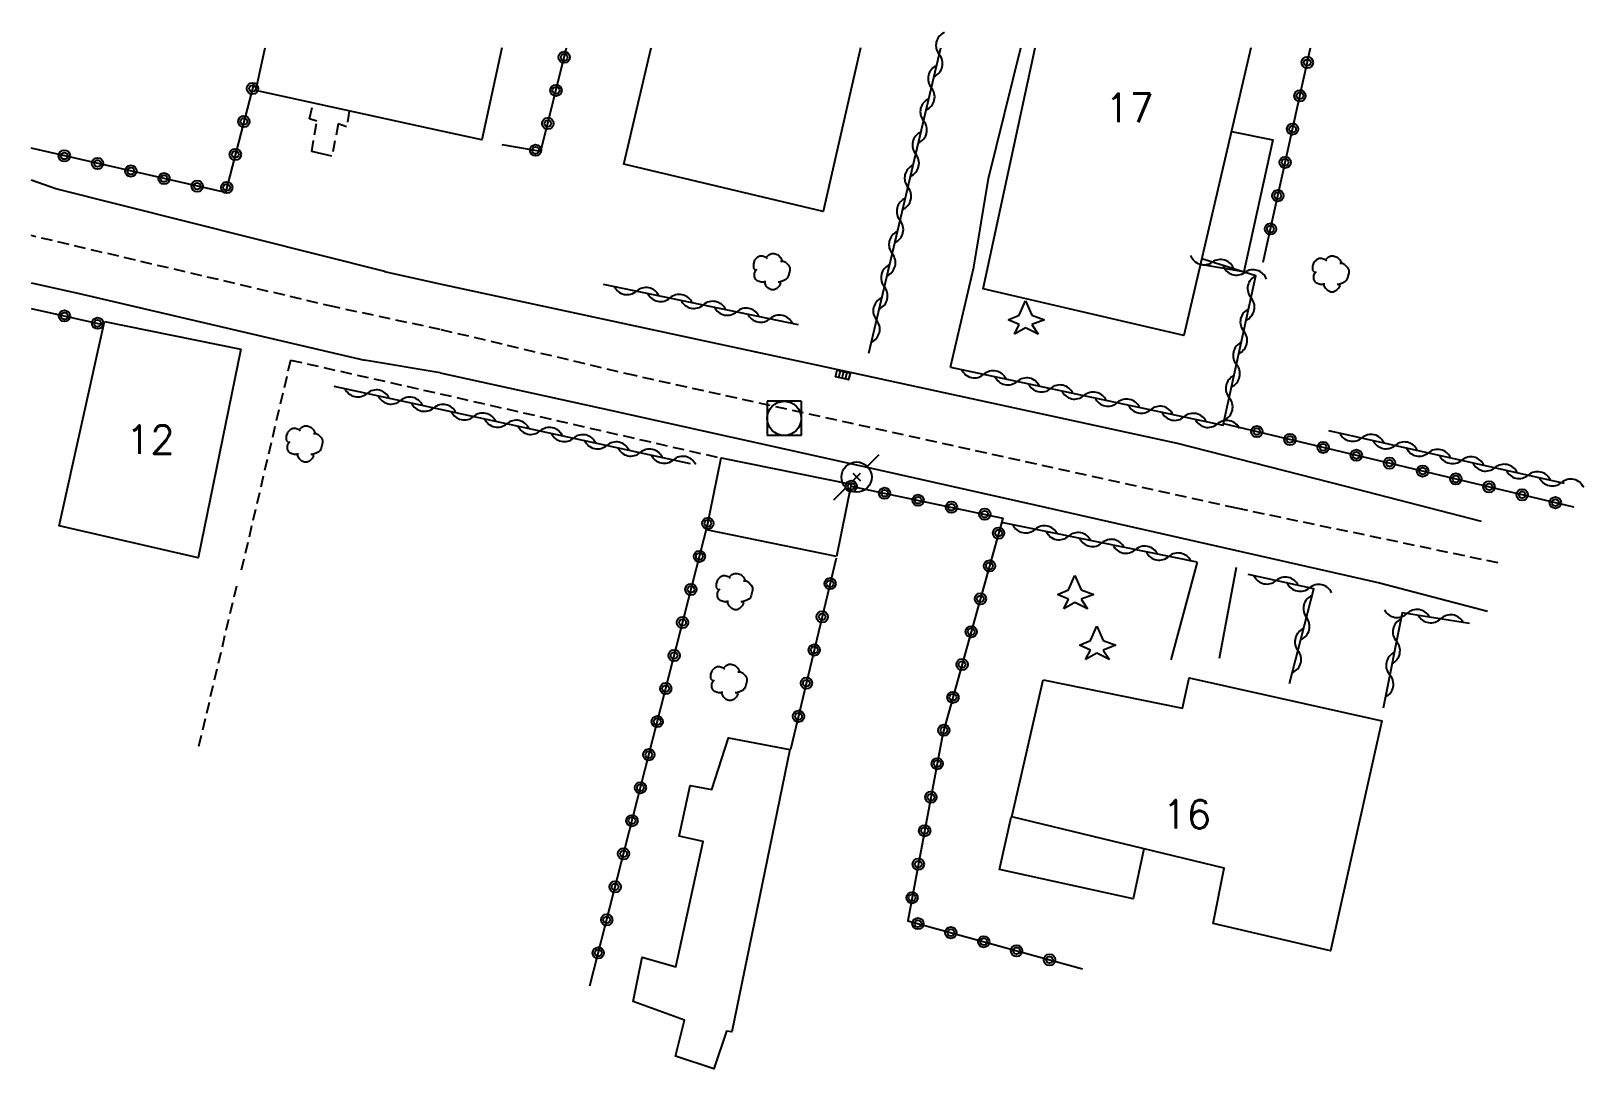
# Model space of a CAD drawing. Header units: millimetres. Extents: x 114000 to 115000, y 119000 to 120001.
# Drawn here: x 114000 to 114068.4, y 119955.1 to 120000.7 of the extents above; entities that cross this region are included whole.
import ezdxf
from ezdxf.enums import TextEntityAlignment as Align

# ---------------------------------------------------------------- set-up
doc = ezdxf.new("R2010")
doc.units = ezdxf.units.MM
doc.linetypes.add('DASHED', pattern=[0.75, 0.5, -0.25])
doc.layers.get('0').update_dxf_attribs({"linetype": 'CONTINUOUS'})
for name, color, linetype in [('W0001', 6, 'DASHED'), ('W0014', 7, 'CONTINUOUS'), ('W0017', 7, 'CONTINUOUS'), ('W0101', 7, 'CONTINUOUS'), ('W0104', 1, 'CONTINUOUS'), ('W0105', 7, 'CONTINUOUS'), ('W0112', 1, 'DASHED'), ('W0300', 7, 'CONTINUOUS'), ('W0303', 7, 'CONTINUOUS'), ('W0310', 3, 'CONTINUOUS'), ('W0323', 7, 'CONTINUOUS'), ('W0401', 7, 'CONTINUOUS'), ('W0420', 7, 'CONTINUOUS'), ('W0473', 7, 'CONTINUOUS'), ('W0991', 7, 'CONTINUOUS')]:
    doc.layers.add(name, color=color, linetype=linetype)
doc.styles.get("Standard").update_dxf_attribs({"font": 'romans.shx', "width": 0.85})

# ---------------------------------------------------------------- blocks, each defined once
blk = doc.blocks.new('T300')
for p, q in [((-0.571, 0.686), (-0.686, 0.629)), ((-0.457, 0.686), (-0.571, 0.686)), ((-0.286, 0.629), (-0.457, 0.686)), ((-0.286, 0.629), (-0.171, 0.743)), ((-0.171, 0.743), (-0.057, 0.8)), ((-0.057, 0.8), (0.057, 0.8)), ((0.057, 0.8), (0.229, 0.743)), ((0.229, 0.743), (0.343, 0.629)), ((-0.8, 0.514), (-0.857, 0.343)), ((-0.857, 0.343), (-0.857, 0.171)), ((-0.857, 0.171), (-0.743, 0.057)), ((-0.686, 0.629), (-0.8, 0.514)), ((-0.8, -0.057), (-0.743, 0.057)), ((-0.743, 0.057), (-0.686, 0.114)), ((-0.229, 0.571), (-0.286, 0.629)), ((0.343, 0.629), (0.4, 0.514)), ((0.457, 0.457), (0.343, 0.457)), ((0.4, 0.514), (0.4, 0.457)), ((0.571, 0.4), (0.457, 0.457)), ((0.571, 0.4), (0.686, 0.286)), ((0.686, 0.286), (0.743, 0.171)), ((0.743, 0.057), (0.686, -0.171)), ((0.743, 0.171), (0.743, 0.057)), ((-0.8, -0.171), (-0.8, -0.057)), ((-0.8, -0.229), (-0.8, -0.171)), ((-0.743, -0.343), (-0.8, -0.229)), ((-0.686, -0.4), (-0.743, -0.343)), ((-0.514, -0.457), (-0.686, -0.4)), ((-0.4, -0.457), (-0.514, -0.457)), ((-0.4, -0.457), (-0.343, -0.457)), ((-0.343, -0.457), (-0.343, -0.4)), ((-0.343, -0.514), (-0.343, -0.457)), ((-0.286, -0.629), (-0.343, -0.514)), ((-0.171, -0.743), (-0.286, -0.629)), ((0.286, -0.457), (0.229, -0.457)), ((0.286, -0.629), (0.229, -0.686)), ((0.457, -0.4), (0.286, -0.457)), ((0.343, -0.514), (0.286, -0.629)), ((0.343, -0.514), (0.343, -0.457)), ((0.571, -0.343), (0.457, -0.4)), ((0.629, -0.286), (0.571, -0.343)), ((0.686, -0.171), (0.629, -0.286)), ((-0.057, -0.8), (-0.171, -0.743)), ((0.057, -0.8), (-0.057, -0.8)), ((0.171, -0.743), (0.057, -0.8)), ((0.229, -0.686), (0.171, -0.743))]:
    blk.add_line(p, q)
blk = doc.blocks.new('T420')
for p, q in [((0.75, 0.75), (-0.75, 0.75)), ((-0.75, 0.75), (-0.75, -0.75)), ((0.75, 0.75), (0.75, -0.75)), ((0.75, -0.75), (-0.75, -0.75))]:
    blk.add_line(p, q)
blk.add_ellipse((0, 0), major_axis=(-0.53, 0.53), ratio=1, start_param=3.926991, end_param=10.210176)
blk = doc.blocks.new('T303')
for p, q in [((-0.278, 0.209), (0, 0.835)), ((0, 0.835), (0.278, 0.209)), ((-0.765, 0), (-0.278, 0.209)), ((-0.278, -0.209), (-0.765, 0)), ((0.278, 0.209), (0.835, 0)), ((0.835, 0), (0.278, -0.209)), ((-0.487, -0.626), (-0.278, -0.209)), ((0, -0.348), (-0.487, -0.626)), ((0.557, -0.626), (0, -0.348)), ((0.278, -0.209), (0.557, -0.626))]:
    blk.add_line(p, q)
blk = doc.blocks.new('T473')
for p, q in [((0.500001, 0.500001), (1.000002, 1.000002)), ((-0.166667, 0.166667), (0.166667, -0.166667)), ((-0.166667, -0.166667), (0.166667, 0.166667)), ((-1.000002, -1.000002), (-0.500001, -0.500001))]:
    blk.add_line(p, q)
blk.add_ellipse((0, 0), major_axis=(0.471405, 0.471405), ratio=1, start_param=5.497787144, end_param=11.780972451)
blk = doc.blocks.new('T401')
for p, q in [((-0.3, 0.3), (0, 0.3)), ((-0.3, -0.25), (-0.3, 0.3)), ((-0.3, 0.15), (0, 0.15)), ((-0.3, 0), (0, 0)), ((0, 0.3), (0, -0.25)), ((-0.3, -0.15), (0, -0.15)), ((-0.3, -0.25), (-0.3, -0.3)), ((-0.3, -0.3), (0, -0.3)), ((0, -0.3), (0, -0.25))]:
    blk.add_line(p, q)
blk = doc.blocks.new('t310o')
at = {"color": 0, "linetype": 'Continuous'}
for centre, start, end in [((-0.5, 0.375), 216.8699, 323.1304), ((0.5, -0.375), 36.8699, 143.1303)]:
    blk.add_arc(centre, 0.625, start, end, dxfattribs=at)
blk = doc.blocks.new('t323o')
at = {"color": 0, "linetype": 'Continuous'}
for radius in [0.25, 0.15]:
    blk.add_circle((0, 0), radius, dxfattribs=at)

msp = doc.modelspace()

# ---------------------------------------------------------------- linework, layer by layer
at = {"layer": 'W0001'}
for points in [[(114018, 119987.608), (114013.35, 119988.6), (114000, 119991.739)], [(114064.539, 119977.343), (114053.03, 119979.747), (114026.559, 119985.58), (114018, 119987.608)]]:
    msp.add_lwpolyline(points, dxfattribs=at)
at = {"layer": 'W0014'}
for points in [[(114018, 119989.6), (114015.567, 119990.15), (114015.567, 119990.167), (114001.083, 119993.8), (114000, 119994.171)], [(114000, 119989.668), (114002.05, 119989.2)], [(114063.817, 119979.163), (114057.838, 119980.705), (114050.433, 119982.6), (114042.947, 119984.226), (114034.634, 119986.029), (114026.317, 119987.814), (114018, 119989.6)], [(114002.05, 119989.2), (114014.672, 119986.259)], [(114018, 119985.703), (114014.672, 119986.259)], [(114018, 119985.703), (114025.075, 119984.152), (114036.582, 119981.602), (114044.164, 119979.899), (114051.743, 119978.185), (114059.322, 119976.468), (114064.07, 119975.224)]]:
    msp.add_lwpolyline(points, dxfattribs=at)
at = {"layer": 'W0017'}
for points in [[(114040.45, 119985.95), (114041.483, 119990.35), (114042.117, 119994.25), (114043.54, 120000)], [(114051.3, 119977.367), (114050.15, 119973.083)], [(114052.283, 119973.15), (114053.033, 119977.15)]]:
    msp.add_lwpolyline(points, dxfattribs=at)
at = {"layer": 'W0101'}
for points in [[(114018, 119996.35), (114009.883, 119998.117), (114010.294, 120000)], [(114020.71, 120000), (114019.833, 119995.95), (114018, 119996.35)], [(114036.487, 120000), (114034.85, 119992.8), (114026.083, 119994.883), (114027.279, 120000)], [(114053.668, 120000), (114050.717, 119987.35), (114041.883, 119989.4), (114044.176, 120000)], [(114009.233, 119986.75), (114007.35, 119977.567), (114001.233, 119978.967), (114003.233, 119987.967)], [(114003.233, 119987.967), (114009.233, 119986.75)]]:
    msp.add_lwpolyline(points, dxfattribs=at)
msp.add_lwpolyline([(114044.533, 119972.2), (114050.65, 119970.95), (114050.95, 119972.283), (114059.433, 119970.4), (114057.167, 119960.283), (114052, 119961.483), (114052.483, 119963.917), (114043.15, 119966.167)], close=True, dxfattribs=at)
at = {"layer": 'W0104'}
for points in [[(114052.809, 119996.319), (114054.633, 119995.95), (114053.35, 119990.15), (114051.444, 119990.468)], [(114048.95, 119964.769), (114048.483, 119962.567), (114042.6, 119963.85), (114043.117, 119966.15)]]:
    msp.add_lwpolyline(points, dxfattribs=at)
for points in [[(114035.433, 119977.617), (114029.717, 119978.8), (114030.367, 119981.967), (114036.083, 119980.8)], [(114033.383, 119969.133), (114030.833, 119956.717), (114030.6, 119956.75), (114030.033, 119955.083), (114028.35, 119955.65), (114028.75, 119957.233), (114026.483, 119958.05), (114026.883, 119960), (114028.367, 119959.567), (114029.567, 119965.083), (114028.517, 119965.317), (114029, 119967.55), (114029.95, 119967.367), (114030.683, 119969.65)]]:
    msp.add_lwpolyline(points, close=True, dxfattribs=at)
at = {"layer": 'W0105'}
msp.add_lwpolyline([(114013.233, 119995.233), (114012.35, 119995.433)], dxfattribs=at)
at = {"layer": 'W0112'}
for points in [[(114012.35, 119995.433), (114012.567, 119996.767), (114012.25, 119996.883), (114012.417, 119997.567)], [(114014, 119997.217), (114013.883, 119996.517), (114013.517, 119996.65), (114013.233, 119995.233)], [(114011.417, 119986.267), (114009.233, 119976.967)], [(114011.417, 119986.267), (114018, 119984.783)], [(114018, 119984.783), (114030.367, 119981.95)], [(114009.033, 119976.317), (114007.367, 119969.25)]]:
    msp.add_lwpolyline(points, dxfattribs=at)
at = {"layer": 'W0310'}
for points in [[(114036.85, 119986.567), (114040.024, 120000)], [(114040.45, 119985.95), (114052.45, 119983.4), (114053.883, 119989.967), (114051.5, 119990.717)], [(114025.167, 119989.6), (114033.75, 119987.833)], [(114013.317, 119985.117), (114018, 119984.1)], [(114018, 119984.1), (114029, 119981.717)], [(114057.083, 119983.167), (114067.45, 119980.85)], [(114051.3, 119977.367), (114042.7, 119979.117)], [(114055.367, 119972.033), (114056.433, 119976.2), (114053.55, 119976.833)], [(114063.283, 119974.683), (114060.317, 119975.15), (114059.483, 119970.95)]]:
    msp.add_lwpolyline(points, dxfattribs=at)
at = {"layer": 'W0323'}
for points in [[(114020.717, 119995.75), (114022.433, 119995.45), (114023.556, 120000)], [(114054.2, 119990.567), (114056.291, 120000)], [(114009.8, 119998.433), (114008.55, 119993.633), (114000, 119995.58)], [(114000, 119988.531), (114003.217, 119987.817)], [(114052.467, 119983.467), (114067.854, 119979.803), (114067.854, 119979.803)], [(114036.067, 119980.717), (114042.75, 119979.317), (114040.117, 119969.833), (114038.567, 119961.6), (114046.25, 119959.483)], [(114024.583, 119958.733), (114029.783, 119979.117)], [(114035.417, 119977.55), (114033.417, 119969.133)]]:
    msp.add_lwpolyline(points, dxfattribs=at)

# ---------------------------------------------------------------- block references
at = {"layer": 'W0300', "rotation": 359.9999899820874}
for p in [(114032.633, 119990.15), (114057.233, 119990.05), (114031, 119976.083), (114030.75, 119972.083)]:
    msp.add_blockref('T300', p, dxfattribs=at)
at = {"layer": 'W0300'}
msp.add_blockref('T300', (114012.083, 119982.567), dxfattribs=at)
at = {"layer": 'W0303', "rotation": 359.9999899820874}
for p in [(114043.75, 119988.033), (114045.917, 119975.95), (114046.883, 119973.717)]:
    msp.add_blockref('T303', p, dxfattribs=at)
at = {"layer": 'W0310'}
for p, rotation in [((114039.954, 119999.705), 76.70559269933264), ((114039.609, 119998.245), 76.70559269933264), ((114039.265, 119996.786), 76.70559269933264), ((114038.92, 119995.326), 76.70559269933264), ((114038.575, 119993.866), 76.70559269933264), ((114038.23, 119992.406), 76.70559269933264), ((114037.885, 119990.946), 76.70559269933264), ((114051.965, 119990.571), 162.5296819741233), ((114037.54, 119989.487), 76.70559269933264), ((114053.396, 119990.12), 162.5296819741233), ((114053.672, 119989), 77.690318523932), ((114026.636, 119989.298), 348.3669310648655), ((114028.105, 119988.995), 348.3669310648655), ((114029.575, 119988.693), 348.3669310648655), ((114031.044, 119988.39), 348.3669310648655), ((114037.195, 119988.027), 76.70559269933264), ((114032.513, 119988.088), 348.3669310648655), ((114053.352, 119987.535), 77.690318523932), ((114053.032, 119986.069), 77.690318523932), ((114041.917, 119985.638), 348.0031006920631), ((114014.783, 119984.799), 347.7474175118782), ((114043.384, 119985.326), 348.0031006920631), ((114044.852, 119985.015), 348.0031006920631), ((114052.713, 119984.604), 77.690318523932), ((114016.249, 119984.48), 347.7474175118782), ((114017.714, 119984.162), 347.7474175118782), ((114046.319, 119984.703), 348.0031006920631), ((114047.786, 119984.391), 348.0031006920631), ((114019.466, 119983.782), 347.7765357184908), ((114020.932, 119983.465), 347.7765357184908), ((114049.253, 119984.079), 348.0031006920631), ((114050.721, 119983.767), 348.0031006920631), ((114052.188, 119983.456), 348.0031006920631), ((114022.398, 119983.147), 347.7765357184908), ((114023.864, 119982.83), 347.7765357184908), ((114058.547, 119982.84), 347.4015741240221), ((114025.33, 119982.512), 347.7765357184908), ((114026.796, 119982.194), 347.7765357184908), ((114060.011, 119982.513), 347.4015741240221), ((114061.475, 119982.185), 347.4015741240221), ((114028.262, 119981.877), 347.7765357184908), ((114062.939, 119981.858), 347.4015741240221), ((114064.402, 119981.531), 347.4015741240221), ((114065.866, 119981.204), 347.4015741240221), ((114067.33, 119980.877), 347.4015741240221), ((114044.17, 119978.818), 168.4980153530367), ((114045.64, 119978.519), 168.4980153530367), ((114047.11, 119978.22), 168.4980153530367), ((114048.58, 119977.921), 168.4980153530367), ((114050.049, 119977.621), 168.4980153530367), ((114054.774, 119976.564), 167.6164684571509), ((114056.239, 119976.243), 167.6164684571509), ((114056.111, 119974.939), 75.65036783294057), ((114060.532, 119975.116), 171.0521746042137), ((114062.014, 119974.883), 171.0521746042137), ((114055.739, 119973.486), 75.65036783294057), ((114060.067, 119973.893), 258.7687920978775), ((114059.775, 119972.421), 258.7687920978775)]:
    msp.add_blockref('t310o', p, dxfattribs=dict(at, rotation=rotation))
at = {"layer": 'W0323'}
for p, rotation in [((114023.453, 119999.584), 76.13368175739461), ((114056.148, 119999.354), 77.49893700387567), ((114009.742, 119998.211), 255.4034244745143), ((114023.094, 119998.128), 76.13368175739461), ((114055.823, 119997.889), 77.49893700387567), ((114009.364, 119996.76), 255.4034244745143), ((114022.734, 119996.671), 76.13368175739461), ((114055.499, 119996.425), 77.49893700387567), ((114001.463, 119995.247), 167.1704625306114), ((114008.986, 119995.308), 255.4034244745143), ((114022.195, 119995.492), 350.0834738790004), ((114002.925, 119994.914), 167.1704625306114), ((114004.388, 119994.581), 167.1704625306114), ((114055.174, 119994.96), 77.49893700387567), ((114005.85, 119994.248), 167.1704625306114), ((114007.313, 119993.915), 167.1704625306114), ((114008.608, 119993.857), 255.4034244745143), ((114054.849, 119993.496), 77.49893700387567), ((114054.525, 119992.031), 77.49893700387567), ((114001.464, 119988.206), 347.4916611931922), ((114002.929, 119987.881), 347.4916611931922), ((114053.926, 119983.119), 346.6047431365175), ((114055.385, 119982.772), 346.6047431365175), ((114056.845, 119982.424), 346.6047431365175), ((114058.304, 119982.077), 346.6047431365175), ((114059.763, 119981.729), 346.6047431365175), ((114061.222, 119981.382), 346.6047431365175), ((114062.681, 119981.034), 346.6047431365175), ((114036.084, 119980.713), 348.1683883589791), ((114037.552, 119980.406), 348.1683883589791), ((114064.141, 119980.687), 346.6047431365175), ((114065.6, 119980.339), 346.6047431365175), ((114039.021, 119980.098), 348.1683883589791), ((114040.489, 119979.791), 348.1683883589791), ((114041.957, 119979.483), 348.1683883589791), ((114067.059, 119979.992), 346.6047431365175), ((114029.774, 119979.081), 75.68895873740496), ((114042.566, 119978.652), 254.4839905616505), ((114029.403, 119977.628), 75.68895873740496), ((114042.164, 119977.207), 254.4839905616505), ((114029.032, 119976.174), 75.68895873740496), ((114035.151, 119976.43), 256.6335796672971), ((114041.763, 119975.762), 254.4839905616505), ((114028.662, 119974.721), 75.68895873740496), ((114034.804, 119974.97), 256.6335796672971), ((114041.362, 119974.316), 254.4839905616505), ((114034.457, 119973.511), 256.6335796672971), ((114028.291, 119973.268), 75.68895873740496), ((114040.96, 119972.871), 254.4839905616505), ((114034.111, 119972.052), 256.6335796672971), ((114027.92, 119971.814), 75.68895873740496), ((114040.559, 119971.426), 254.4839905616505), ((114033.764, 119970.592), 256.6335796672971), ((114027.549, 119970.361), 75.68895873740496), ((114040.158, 119969.98), 254.4839905616505), ((114027.178, 119968.907), 75.68895873740496), ((114039.868, 119968.509), 259.3379121271157), ((114026.808, 119967.454), 75.68895873740496), ((114039.59, 119967.035), 259.3379121271157), ((114026.437, 119966), 75.68895873740496), ((114039.313, 119965.561), 259.3379121271157), ((114026.066, 119964.547), 75.68895873740496), ((114039.035, 119964.087), 259.3379121271157), ((114025.695, 119963.093), 75.68895873740496), ((114038.758, 119962.613), 259.3379121271157), ((114025.325, 119961.64), 75.68895873740496), ((114039.019, 119961.475), 344.5948068522073), ((114040.466, 119961.077), 344.5948068522073), ((114041.912, 119960.678), 344.5948068522073), ((114024.954, 119960.186), 75.68895873740496), ((114043.358, 119960.28), 344.5948068522073), ((114044.804, 119959.881), 344.5948068522073)]:
    msp.add_blockref('t323o', p, dxfattribs=dict(at, rotation=rotation))
at = {"layer": 'W0401', "rotation": 77.76270455067966}
msp.add_blockref('T401', (114035.751, 119985.759), dxfattribs=at)
at = {"layer": 'W0420', "rotation": 359.9999899820874}
msp.add_blockref('T420', (114033.136, 119983.7), dxfattribs=at)
at = {"layer": 'W0473', "rotation": 359.9999899820874}
msp.add_blockref('T473', (114036.317, 119981.117), dxfattribs=at)

# ---------------------------------------------------------------- texts
at = {"layer": 'W0991'}
for s, p in [('17', (114048.328, 119997.359)), ('12', (114005.247, 119982.767)), ('16', (114050.844, 119966.283))]:
    msp.add_text(s, height=1.25, dxfattribs=at).set_placement(p, align=Align.MIDDLE_CENTER)

doc.saveas('drawing.dxf')
